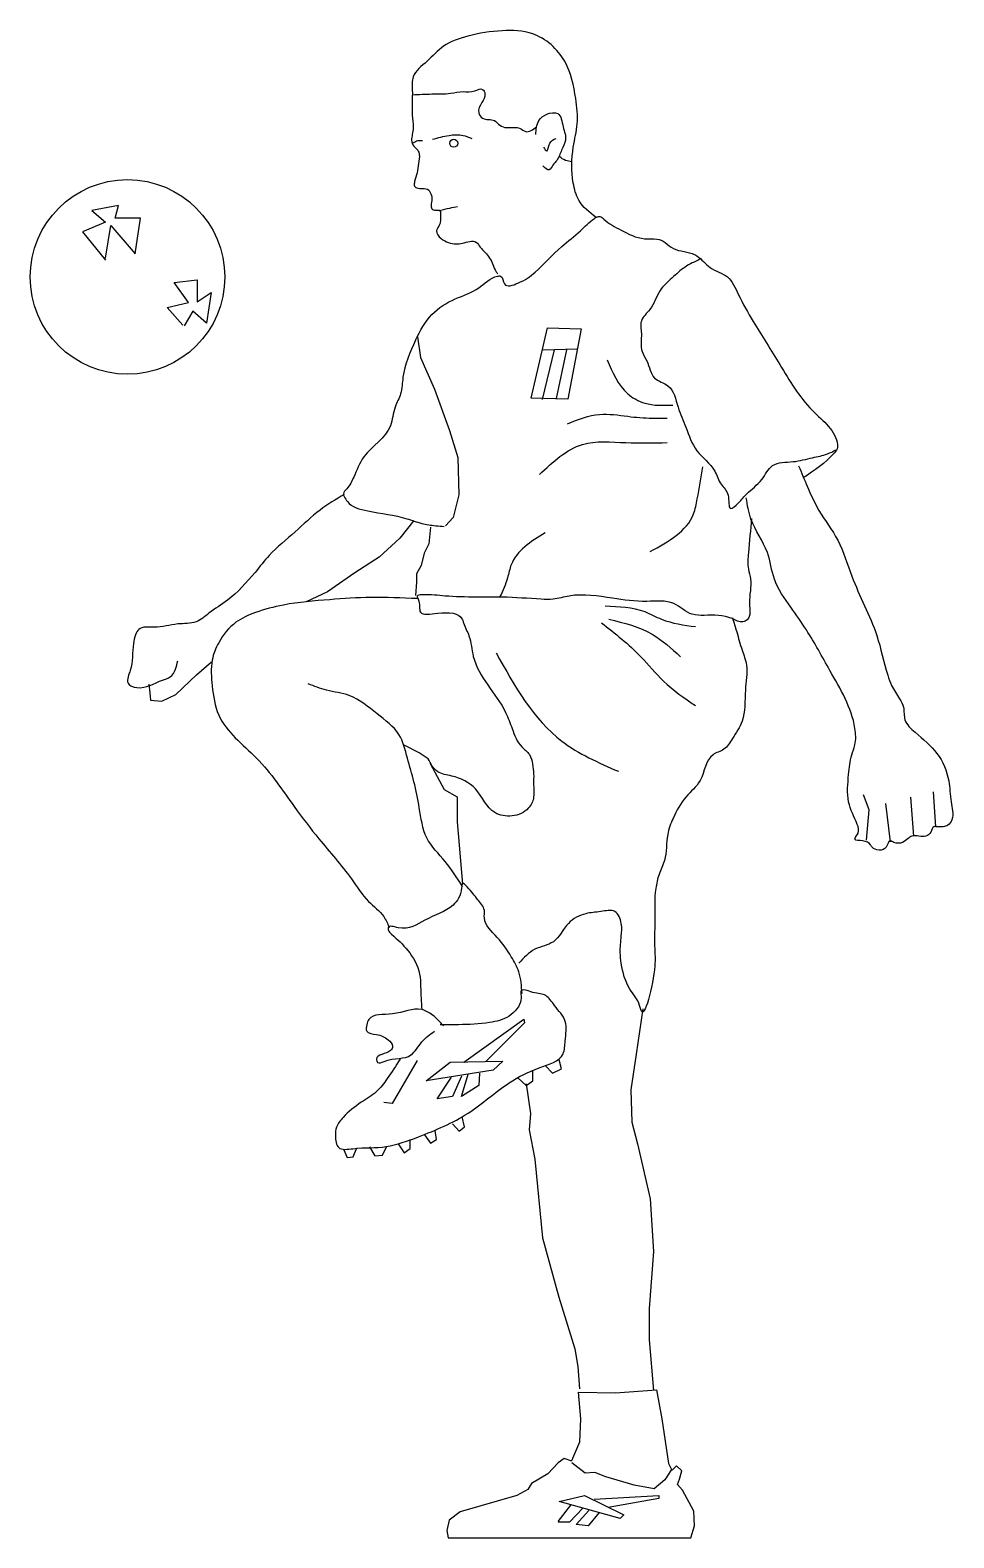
# Model space of a CAD drawing. Header units: millimetres. Extents: x -54 to 50, y 0 to 170.
import ezdxf

# ---------------------------------------------------------------- set-up
doc = ezdxf.new("R2010")
doc.units = ezdxf.units.MM

msp = doc.modelspace()

# ---------------------------------------------------------------- linework, layer by layer
for p, q in [((-43.91, 150.21), (-46.89, 149.62)), ((-46.89, 149.62), (-45.34, 148.31)), ((-44.27, 148.78), (-43.91, 150.21)), ((-45.34, 148.31), (-47.96, 147.24)), ((-45.34, 144.26), (-44.75, 147.95)), ((-44.75, 147.95), (-42, 144.74)), ((-41.41, 148.78), (-44.27, 148.78)), ((-42, 144.74), (-41.41, 148.78)), ((-47.96, 147.24), (-45.34, 144.02)), ((-37.6, 141.51), (-35.03, 141.83)), ((-35.99, 139.26), (-37.6, 141.51)), ((-35.03, 141.83), (-35.03, 139.34)), ((-35.03, 139.34), (-33.43, 140.38)), ((-33.43, 140.38), (-33.99, 136.94)), ((-38.4, 138.7), (-35.99, 139.26)), ((-36.64, 136.7), (-38.4, 138.7)), ((-35.51, 138.3), (-36.48, 136.62)), ((-33.99, 136.94), (-35.51, 138.3)), ((2.63, 128.47), (4.48, 136.39)), ((4.48, 136.39), (8.27, 136.31)), ((8.27, 136.31), (6.77, 128.38)), ((-10.18, 135.39), (-9.86, 133.07)), ((-9.86, 133.07), (-8.28, 129.49)), ((5.23, 133.92), (3.86, 128.33)), ((3.97, 133.92), (7.77, 134.02)), ((6.6, 133.92), (5.44, 128.43)), ((-8.28, 129.49), (-6.59, 124.85)), ((6.77, 128.38), (2.63, 128.47)), ((-6.59, 124.85), (-5.64, 121.79)), ((-5.64, 121.79), (-5.53, 117.57)), ((-5.53, 117.57), (-6.17, 115.04)), ((-10.61, 114.68), (-12.19, 112.68)), ((-8.71, 113.94), (-8.92, 112.04)), ((-6.17, 115.04), (-7.01, 114.09)), ((-12.19, 112.68), (-14.51, 110.57)), ((-14.51, 110.57), (-17.26, 108.77)), ((-9.45, 110.99), (-9.76, 109.62)), ((-8.92, 112.04), (-9.45, 110.99)), ((-9.76, 109.62), (-10.29, 108.67)), ((-17.26, 108.77), (-20.32, 106.66)), ((-10.29, 107.72), (-10.4, 106.24)), ((-10.29, 108.67), (-10.29, 107.72)), ((-20.32, 106.66), (-22.75, 105.5)), ((-35.1, 97.28), (-33.41, 98.75)), ((-37.42, 95.06), (-35.1, 97.28)), ((-40.48, 96.22), (-40.37, 95.27)), ((-40.37, 95.27), (-40.27, 94.43)), ((-40.27, 94.43), (-39, 94.32)), ((-39, 94.32), (-37.42, 95.06)), ((-9.98, 88.51), (-11.68, 89.36)), ((-9, 87.83), (-9.98, 88.51)), ((-8.76, 87.29), (-7.18, 84.37)), ((-7.18, 84.37), (-5.72, 83.52)), ((-5.72, 83.52), (-5.72, 80.73)), ((40.72, 82.08), (40.1, 83.75)), ((45.39, 83.49), (45.74, 79.09)), ((47.94, 84.11), (48.21, 80.14)), ((40.45, 78.65), (40.72, 82.08)), ((42.57, 82.79), (43.09, 78.47)), ((-5.72, 80.73), (-5.11, 73.68)), ((15.21, 59.62), (14.48, 54.52)), ((-4.98, 53.64), (1.8, 58.47)), ((1.89, 58.04), (-2.44, 53.72)), ((1.8, 58.47), (1.89, 58.04)), ((14.48, 54.52), (13.87, 50.51)), ((-10.24, 53.81), (-13.03, 48.98)), ((-9.22, 51.52), (-6.51, 53.64)), ((-1.67, 52.71), (-9.22, 51.52)), ((-6.51, 53.64), (-0.57, 53.72)), ((-0.57, 53.72), (-1.67, 52.71)), ((2.82, 51.52), (2.82, 52.71)), ((4.26, 53.22), (5.02, 52.37)), ((5.02, 52.37), (6.04, 52.88)), ((6.04, 52.88), (5.79, 53.89)), ((-7.95, 49.49), (-6.34, 51.95)), ((-5.23, 52.03), (-6.25, 49.74)), ((-5.23, 49.74), (-4.47, 52.28)), ((-3.28, 51.01), (-5.23, 49.74)), ((-3.2, 52.37), (-3.28, 51.01)), ((1.12, 51.86), (2.06, 51.01)), ((2.06, 51.01), (2.82, 51.52)), ((2.06, 51.19), (2.56, 47.85)), ((-6.25, 49.74), (-7.95, 49.49)), ((13.87, 50.51), (13.99, 46.86)), ((-13.03, 48.98), (-13.97, 49.07)), ((2.56, 47.85), (2.39, 46.01)), ((-8.03, 44.91), (-8.2, 45.93)), ((-6.25, 46.69), (-5.49, 45.85)), ((-5.49, 45.85), (-4.9, 46.35)), ((-4.9, 46.35), (-5.15, 47.46)), ((2.39, 46.01), (3.06, 42.68)), ((13.99, 46.86), (14.6, 44.43)), ((-12.36, 44.41), (-11.68, 43.39)), ((-11, 43.9), (-11, 44.91)), ((-9.39, 45.42), (-8.71, 44.49)), ((-8.71, 44.49), (-8.03, 44.91)), ((14.6, 44.43), (16.06, 38.23)), ((-18.54, 43.81), (-18.12, 42.88)), ((-18.12, 42.88), (-17.44, 42.97)), ((-17.44, 42.97), (-17.02, 43.98)), ((-15.58, 44.07), (-14.98, 43.05)), ((-14.98, 43.05), (-14.14, 43.14)), ((-14.14, 43.14), (-13.63, 44.15)), ((-11.68, 43.39), (-11, 43.9)), ((3.06, 42.68), (3.89, 33.83)), ((16.06, 38.23), (16.42, 32.28)), ((3.89, 33.83), (5.73, 27.15)), ((16.42, 32.28), (15.94, 25.84)), ((5.73, 27.15), (7.57, 21.31)), ((15.94, 25.84), (15.94, 22.32)), ((15.94, 22.32), (16.42, 16.6)), ((7.57, 21.31), (7.9, 19.31)), ((7.9, 19.31), (8.07, 16.8)), ((8.21, 13.4), (7.96, 16.42)), ((7.96, 16.42), (12.15, 16.34)), ((12.15, 16.34), (16.76, 16.67)), ((16.76, 16.67), (17.35, 13.4)), ((8.12, 10.81), (8.21, 13.4)), ((17.35, 13.4), (18.1, 8.38)), ((7.2, 8.71), (8.12, 10.81)), ((6.36, 8.96), (5.69, 8.46)), ((7.2, 8.63), (6.36, 8.96)), ((4.52, 7.2), (2.68, 6.12)), ((5.69, 8.46), (4.52, 7.2)), ((8.71, 7.29), (7.2, 8.46)), ((9.8, 7.37), (8.71, 7.29)), ((11.06, 6.87), (9.8, 7.37)), ((14.25, 5.95), (11.06, 6.87)), ((18.44, 7.71), (17.68, 6.53)), ((18.1, 8.38), (18.44, 7.71)), ((19.02, 8.13), (18.52, 7.62)), ((19.61, 7.54), (19.02, 8.13)), ((19.36, 6.62), (19.61, 7.54)), ((2.26, 5.45), (1, 4.78)), ((2.68, 6.12), (2.26, 5.45)), ((16.51, 5.53), (14.25, 5.95)), ((17.68, 6.53), (16.51, 5.53)), ((19.11, 6.03), (19.36, 6.62)), ((19.7, 5.36), (19.11, 6.03)), ((20.95, 3.02), (19.7, 5.36)), ((1, 4.78), (-5.37, 2.93)), ((5.69, 1.84), (7.12, 3.69)), ((5.78, 4.11), (8.63, 4.78)), ((12.65, 2.18), (5.78, 4.11)), ((8.63, 4.78), (13.07, 2.6)), ((9.72, 4.36), (17.01, 4.78)), ((17.01, 4.44), (11.31, 3.43)), ((17.01, 4.78), (17.01, 4.44)), ((-6.63, 2.01), (-6.88, 0.84)), ((-5.37, 2.93), (-6.63, 2.01)), ((6.95, 1.76), (5.69, 1.76)), ((8.46, 3.35), (6.95, 1.76)), ((7.71, 1.51), (9.13, 3.1)), ((10.3, 2.85), (9.05, 1.34)), ((13.07, 2.6), (12.65, 2.18)), ((21.04, 1.34), (20.95, 3.02)), ((-6.88, 0.84), (-6.71, 0)), ((-6.71, 0), (20.62, 0)), ((9.05, 1.34), (7.71, 1.51)), ((20.62, 0), (21.04, 1.34))]:
    msp.add_line(p, q)
for centre, radius in [((-6.1, 157.22), 0.449), ((-42.88, 142.14), 10.97)]:
    msp.add_circle(centre, radius)
for points in [[(9.94, 148.85), (8, 150.79), (7.38, 152.73), (7.38, 156.78), (7.82, 159.42), (7.65, 162.24), (6.41, 166.46), (2.8, 169.55), (-0.64, 169.9), (-4.52, 169.28), (-7.25, 168.14), (-9.1, 166.46), (-10.68, 164.7), (-10.77, 163.21), (-10.77, 160.39), (-10.68, 158.98), (-10.77, 158.19), (-10.86, 157.57), (-10.6, 156.87), (-10.16, 156.43), (-9.98, 155.99), (-10.07, 154.93), (-10.24, 153.87), (-10.51, 152.9), (-10.51, 152.38), (-9.63, 152.11), (-8.92, 151.94), (-8.75, 151.67), (-8.57, 150.97), (-8.66, 150.17), (-8.48, 149.73), (-7.6, 149.56), (-7.6, 149.29), (-7.6, 148.94), (-7.6, 148.59), (-7.69, 148.06), (-8.04, 147.36), (-7.51, 146.48), (-5.84, 145.86), (-5.13, 145.95), (-3.55, 146.04), (-3.11, 145.51), (-2.05, 144.27), (-1.34, 142.78), (-1.17, 142.51)], [(-10.77, 162.68), (-8.57, 162.77), (-6.45, 162.85), (-5.04, 163.03), (-3.72, 163.12), (-2.84, 163.29), (-2.58, 162.77), (-2.93, 161.8), (-3.28, 160.65), (-2.84, 160.04), (-1.52, 159.77), (-0.9, 159.24), (-0.11, 158.98), (1.39, 158.89), (2.01, 158.54), (3.24, 159.07)], [(3.15, 158.19), (3.5, 159.77), (4.39, 160.48), (5.62, 160.56), (6.24, 159.07), (6.5, 157.57), (6.06, 156.43), (5.53, 155.28), (5.09, 154.75), (4.65, 154.22), (3.94, 154.66)], [(-8.48, 157.66), (-6.63, 158.1), (-5.04, 158.1), (-4.07, 157.75)], [(-9.63, 157.48), (-10.16, 157.48), (-10.68, 157.22)], [(4.03, 156.78), (4.39, 156.34), (4.74, 157.22), (5.44, 157.75)], [(7.21, 155.11), (6.5, 155.28), (5.8, 155.72)], [(-7.69, 149.65), (-6.54, 149.91), (-5.66, 150.09)], [(-10.41, 135.01), (-8.56, 137.91), (-5.92, 139.67), (-3.28, 140.91), (-1.16, 142.23), (-0.81, 142.23), (-0.37, 141.35), (1.13, 141.44), (3.07, 142.67), (6.07, 145.57), (8.18, 147.34), (9.77, 148.74), (10.12, 148.92), (10.47, 148.92), (10.82, 148.66), (12.76, 147.42), (15.41, 146.45), (17.52, 146.19), (18.4, 145.49), (20.78, 144.78), (21.31, 144.52), (22.81, 143.2), (24.75, 142.14), (25.98, 140.2), (27.66, 137.12), (30.65, 132.28), (34.35, 127.08), (37.17, 123.21), (37.17, 122.94), (36.82, 122.33), (33.3, 119.51)], [(21.66, 144.13), (19.98, 143.25), (18.49, 142.01), (17.16, 140.6), (16.02, 138.49), (15.05, 137.17), (15.05, 135.76), (15.14, 133.74), (15.67, 132.68), (16.55, 130.74), (18.05, 129.86), (19.19, 127.48), (20.07, 125.19), (21.31, 122.55), (23.33, 120.26), (24.04, 118.77), (24.83, 117.53), (25.1, 116.04), (25.98, 116.65), (26.95, 117.71), (28.62, 119.3), (29.85, 120.88), (32.15, 121.32), (34.35, 121.76), (36.02, 122.2), (36.99, 122.64)], [(-10.41, 135.01), (-11.83, 130.83), (-12.09, 128.98), (-12.71, 127.48), (-13.24, 125.37), (-16.23, 121.85), (-17.38, 119.56), (-18.17, 118.24), (-18.53, 117.71), (-18.26, 117.09), (-18.09, 116.83), (-15.79, 115.77), (-11.39, 114.89), (-9.71, 114.36), (-8.13, 114.1), (-7.16, 114.01)], [(11.19, 132.79), (13.52, 128.98), (15.43, 127.92), (18.61, 127.7)], [(6.74, 125.59), (10.34, 126.65), (13.52, 126.43), (16.27, 126.22), (17.97, 126.22)], [(3.56, 119.87), (8.43, 123.26), (13.31, 123.47), (17.97, 123.47)], [(16.06, 111.19), (20.94, 115.42), (21.36, 117.12), (22, 120.72)], [(32.78, 120.84), (33.75, 118.55), (35.07, 115.82), (37.19, 112.47), (38.77, 108.42), (41.59, 101.73), (42.83, 97.24), (43.27, 96.1), (44.15, 94.6), (44.59, 93.63), (44.77, 92.22), (45.91, 90.81), (48.38, 88.43), (49.7, 85.35), (49.97, 82.97), (50.05, 80.95), (49.61, 80.33), (49.08, 80.16), (48.38, 80.16), (48.03, 80.16), (47.67, 79.54), (47.14, 79.1), (46.35, 79.1), (45.56, 79.1), (45.12, 78.84), (44.5, 78.4), (43.53, 78.4), (43.09, 78.57), (42.65, 77.87), (41.06, 77.87), (40.89, 78.13), (40.01, 78.57), (39.13, 78.75), (39.48, 79.45), (39.39, 80.42), (38.42, 82.97), (38.42, 86.06), (38.77, 88.26), (39.13, 89.4), (39.13, 91.25), (36.31, 97.77), (33.66, 102.35), (31.9, 104.9), (30.05, 108.07), (29.26, 111.07), (27.41, 114.85), (26.88, 117.23)], [(-18.44, 117.62), (-21.17, 115.86), (-23.99, 113.4), (-26.9, 110.75), (-28.48, 108.82)], [(27.48, 114.92), (27.12, 111.04), (27.12, 109.21), (27.36, 108.12), (27.24, 105.32), (26.99, 103.5), (26.51, 103.26), (25.29, 103.62), (22.13, 103.99), (20.79, 104.11), (18.72, 105.32), (15.68, 105.57), (11.79, 105.93), (6.93, 106.17), (5.1, 105.81), (3.77, 105.81), (-0.61, 106.05), (-3.53, 106.05), (-7.06, 106.17), (-9.73, 106.3), (-10.22, 106.17), (-10.1, 105.81), (-9.85, 104.35), (-7.91, 104.23), (-5.11, 103.5), (-4.99, 103.14), (-4.38, 101.68), (-3.9, 99.37), (-0.25, 93.05), (0.48, 91.23), (1.58, 89.16), (2.43, 88.31), (2.79, 87.22), (2.91, 86.12), (2.91, 84.91), (2.91, 83.45), (2.31, 82.24), (0.48, 81.38), (-1.46, 81.75), (-3.65, 84.42), (-6.33, 85.88), (-7.91, 86.37), (-9, 87.83)], [(4.19, 113.3), (0.38, 109.7), (-0.04, 108.22), (-0.89, 106.1)], [(-28.48, 108.82), (-31.62, 105.69), (-33.69, 104.23), (-35.15, 103.26), (-37.22, 103.02), (-39.89, 102.65), (-41.6, 102.41), (-41.96, 101.8), (-42.2, 100.83), (-42.57, 97.79), (-42.81, 97.06), (-42.81, 96.33), (-41.84, 95.85), (-38.92, 96.7), (-38.07, 97.06), (-37.46, 97.91), (-37.22, 98.88)], [(-10.22, 105.88), (-15.45, 106.01), (-20.07, 105.76), (-25.3, 105.16), (-28.46, 104.3), (-30.65, 103.21), (-32.6, 100.9), (-33.33, 98.96), (-33.33, 96.04), (-32.6, 92.76), (-28.34, 87.9), (-24.08, 82.43), (-21.29, 78.79), (-17.64, 74.29), (-15.69, 71.74), (-13.99, 70.04), (-13.38, 68.82)], [(25.32, 103.72), (25.8, 102.14), (26.41, 100.07), (26.9, 98.37), (26.78, 95.57), (26.41, 92.05), (25.32, 90.11), (24.34, 88.89), (23.13, 88.28), (21.67, 85.37), (20.09, 83.54), (18.63, 81.11), (18.02, 79.29), (17.66, 76.37), (17.05, 74.79), (16.68, 73.22), (16.56, 69.45), (16.56, 66.41), (16.56, 64.47), (14.98, 59.55), (14.86, 60.03), (13.76, 61.86), (12.79, 64.77), (12.67, 65.99), (12.79, 67.81), (12.79, 69.27), (12.06, 70.6), (10.48, 70.6), (8.78, 70.36), (6.83, 69.27), (5.13, 67.2), (3.06, 66.35), (1.24, 64.77)], [(10.98, 105.05), (15.43, 104.41), (17.33, 103.56), (21.15, 102.72)], [(10.55, 103.14), (15, 99.33), (17.55, 96.57), (21.15, 93.82)], [(11.4, 103.56), (16.27, 101.87), (19.45, 99.33)], [(-1.32, 99.75), (6.1, 89.8), (12.46, 86.41)], [(-5.12, 73.44), (-7.06, 76.23), (-9.13, 78.91), (-9.98, 82.31), (-10.59, 85.23), (-11.32, 87.9), (-12.29, 90.57), (-14.72, 92.88), (-17.88, 94.95), (-20.44, 95.56), (-22.51, 96.28)], [(1.6, 61.37), (1.24, 63.8), (0.39, 65.5), (-1.19, 67.69), (-2.65, 69.88), (-2.65, 70.73), (-3.38, 71.94), (-4.6, 73.4), (-5.09, 73.76), (-5.21, 73.28), (-6.18, 71.33), (-9.34, 69.63), (-12.38, 68.78), (-13.48, 68.78), (-13.48, 68.54), (-13.11, 68.05), (-11.29, 66.23), (-9.95, 63.56), (-9.83, 62.1), (-9.71, 59.55)], [(-12.14, 53.96), (-13.6, 51.77), (-14.81, 50.31), (-16.52, 49.1), (-18.58, 47.39), (-19.31, 46.3), (-19.44, 45.33), (-19.07, 43.99), (-17.49, 43.87), (-13.72, 44.11), (-10.07, 45.21), (-4.48, 47.88), (0.14, 51.28), (3.55, 52.98), (6.22, 54.56), (6.47, 56.02), (6.47, 58.21), (5.25, 60.03), (4.28, 61.13), (2.82, 61.49), (1.48, 61.61), (1.48, 61.25), (1.48, 60.64), (0.14, 58.82), (-2.05, 58.09), (-5.57, 57.85), (-7.64, 57.85)], [(-7.27, 57.72), (-8.49, 58.94), (-9.71, 59.55), (-12.99, 59.06), (-15.67, 58.45), (-15.91, 57.85), (-15.91, 57.12), (-14.81, 56.75), (-13.48, 56.14), (-12.99, 55.41), (-13.23, 54.93), (-14.81, 53.96), (-14.69, 53.59), (-13.96, 53.71), (-10.92, 54.44), (-9.71, 55.9), (-8.25, 57.12)]]:
    msp.add_spline(points, degree=3)

doc.saveas('drawing.dxf')
